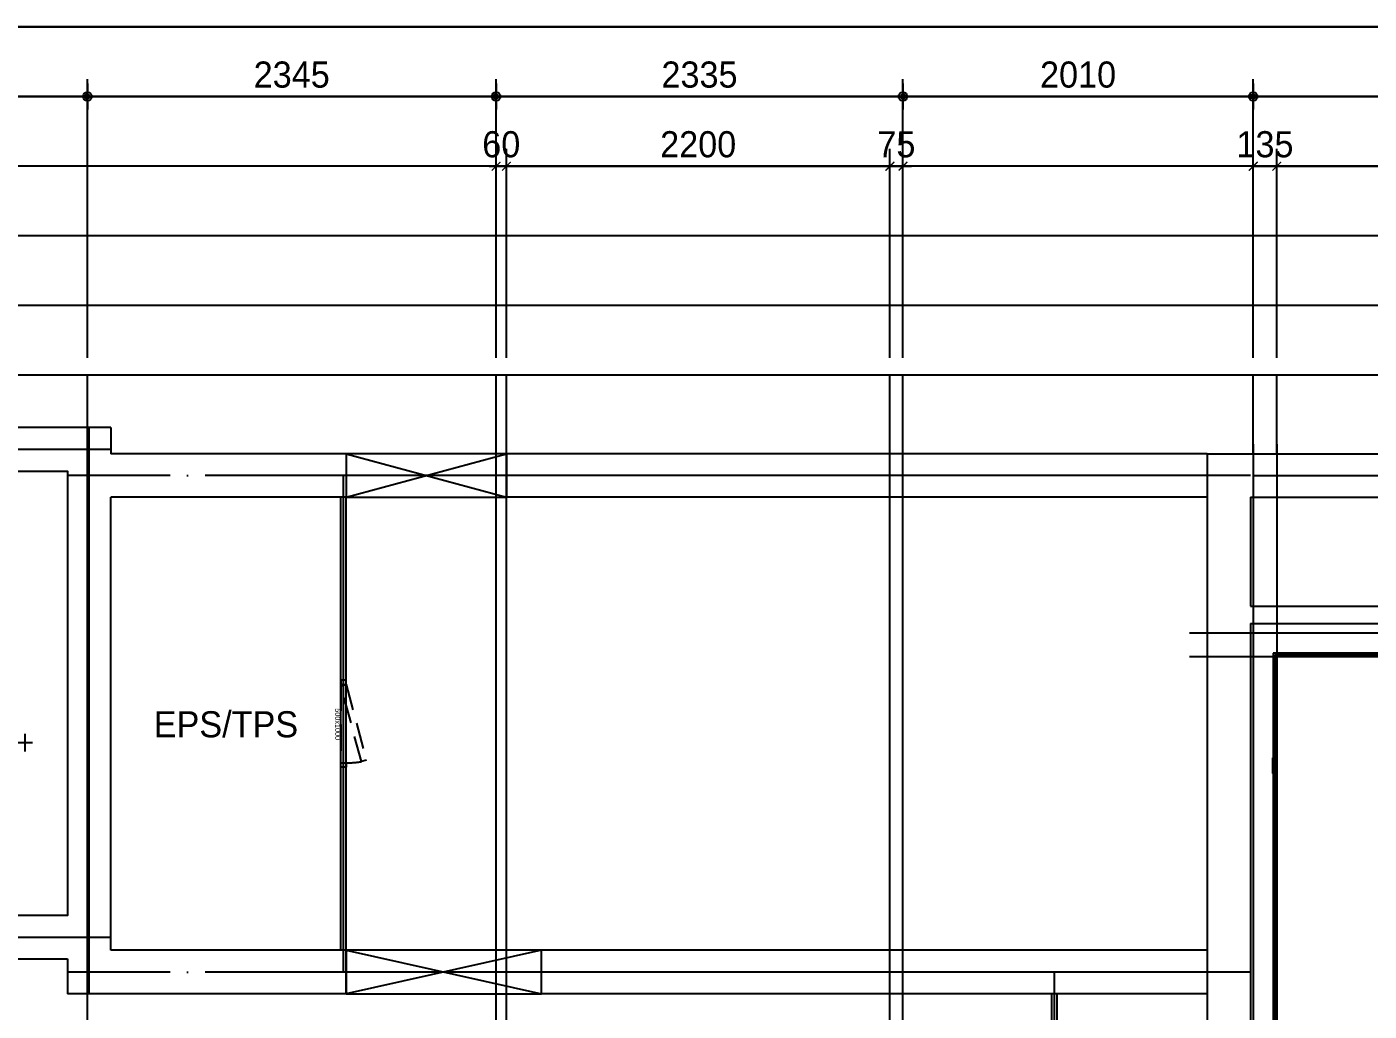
# Model space of a CAD drawing. Header units: millimetres. Extents: x 0 to 92204, y -190080 to 23760.
# Drawn here: x 18816 to 26519, y -172238 to -166588 of the extents above; entities that cross this region are included whole.
import ezdxf
from ezdxf.enums import TextEntityAlignment as Align

# ---------------------------------------------------------------- set-up
doc = ezdxf.new("R2010")
doc.units = ezdxf.units.MM
doc.header["$LTSCALE"] = 100
for name, pattern in [('AUDIT_D_220706163347-0', [0]), ('CEN', [62, 60, -1, 0, -1]), ('xr-101_102동-2F$0$HID', [2.3, 1.5, -0.8])]:
    doc.linetypes.add(name, pattern=pattern)
doc.layers.get('defpoints').update_dxf_attribs({"color": 139})
for name, color, linetype in [('A-STEEL', 4, 'Continuous'), ('AA-XXXX-DIMS', 7, 'Continuous'), ('AA-XXXX-TEXT#LEV', 3, 'Continuous'), ('CEN_CON', 1, 'CEN'), ('CEN_WALL', 12, 'CEN'), ('CONC', 2, 'Continuous'), ('DIM', 7, 'AUDIT_D_220706163347-0'), ('ELE3_CON', 7, 'Continuous'), ('ELEV-ER', 4, 'Continuous'), ('MC', 135, 'Continuous'), ('ROM', 7, 'AUDIT_D_220706163347-0'), ('WAL', 3, 'Continuous'), ('WAL_DRY', 7, 'Continuous'), ('xr-101_102동-2F$0$AA-DWXM-DOOR(PS점검구)', 4, 'xr-101_102동-2F$0$HID'), ('창호-open', 4, 'Continuous')]:
    doc.layers.add(name, color=color, linetype=linetype)
doc.layers.add('AA-XXXX-MC', color=153, linetype='AUDIT_D_220706163347-0', plot=False)
doc.layers.add('xr-101_102동-2F$0$DEFPOINT', color=231, linetype='Continuous', plot=False)
doc.styles.add('HAUD01', font='Dotum.ttf')
doc.styles.add('xr-101_102동-2F$0$HAUD01', font='Dotum.ttf')
doc.styles.add('맑은고딕', font='malgun.ttf', dxfattribs={"width": 0.9})
doc.dimstyles.new('DIM-50', dxfattribs={"dimscale": 50, "dimtxt": 3, "dimasz": 1, "dimexe": 2, "dimexo": 2, "dimgap": 1, "dimtad": 1, "dimdec": 0, "dimzin": 0, "dimdsep": 46, "dimtxsty": '맑은고딕', "dimblk1": 'DIMDOT', "dimblk2": 'DIMDOT', "dimsah": 1, "dimcen": 0.09, "dimdle": 2, "dimclrd": 7, "dimclre": 7, "dimclrt": 3, "dimadec": 0, "dimazin": 0, "dimtfac": 1, "dimtdec": 0, "dimtix": 1, "dimtmove": 2, "dimatfit": 3, "dimldrblk": 'DIMDOT', "dimfxl": 1, "dimtolj": 1, "dimtzin": 0, "dimarcsym": 0})
doc.dimstyles.new('MCDIM-50', dxfattribs={"dimscale": 50, "dimtxt": 3, "dimasz": 1, "dimexe": 2, "dimexo": 2, "dimgap": 1, "dimtad": 1, "dimdec": 0, "dimzin": 0, "dimdsep": 46, "dimtxsty": '맑은고딕', "dimblk1": 'ARCHTICK', "dimblk2": 'ARCHTICK', "dimsah": 1, "dimcen": 0.09, "dimdle": 2, "dimclrd": 7, "dimclre": 7, "dimclrt": 3, "dimadec": 0, "dimazin": 0, "dimtfac": 1, "dimtdec": 0, "dimtix": 1, "dimtmove": 2, "dimatfit": 3, "dimldrblk": 'ARCHTICK', "dimfxl": 1, "dimtolj": 1, "dimtzin": 0, "dimarcsym": 0})

# ---------------------------------------------------------------- blocks, each defined once
blk = doc.blocks.new('ELE_17(비진입)')
at = {"layer": 'CONC', "extrusion": (0, 0, -1)}
for p, q in [((-570, -991.6), (-570, -1041.6)), ((570, -991.6), (570, -1041.6))]:
    blk.add_line(p, q, dxfattribs=at)
at = {"layer": 'defpoints'}
blk.add_lwpolyline([(-1350, 1558.4), (1350, 1558.4), (1350, -991.6), (-1350, -991.6)], close=True, dxfattribs=at)
at = {"layer": 'ELEV-ER', "color": 1, "extrusion": (0, 0, -1)}
for p, q in [((0, 1229.9), (0, -1227.1)), ((700, 1038.6), (-700, 1038.5)), ((-1150, 0), (1150, 0))]:
    blk.add_line(p, q, dxfattribs=at)
at = {"layer": 'ELEV-ER', "extrusion": (0, 0, -1)}
for p, q in [((-500, 1113.5), (500, 1113.6)), ((-500, 963.5), (-500, 1113.5)), ((500, 1113.6), (500, 963.6)), ((-550, 1013.5), (-550, 1063.5)), ((-550, 1013.5), (-550, 1063.5)), ((-475, 1063.5), (-525, 1063.5)), ((-525, 1063.5), (-525, 1013.5)), ((-475, 1063.5), (-525, 1063.5)), ((-525, 1063.5), (-525, 1013.5)), ((-525, 1013.5), (-475, 1013.5)), ((-525, 1013.5), (-475, 1013.5)), ((-475, 1013.5), (-475, 1063.5)), ((-475, 1013.5), (-475, 1063.5)), ((475, 1013.6), (475, 1063.6)), ((475, 1063.6), (525, 1063.6)), ((525, 1013.6), (475, 1013.6)), ((525, 1063.6), (525, 1013.6)), ((550, 1013.6), (550, 1063.6)), ((500, 963.6), (-500, 963.5)), ((-950, -898.6), (900, 851.4)), ((950, -898.6), (-900, 851.4)), ((-1105, 50), (-1105, -50)), ((-1005, 50), (-1005, -50)), ((1005, 50), (1005, -50)), ((1105, 50), (1105, -50)), ((-560, -818.7), (-560, -698.7)), ((-500, -698.7), (-500, -818.7)), ((500, -818.6), (500, -698.6)), ((560, -698.6), (560, -818.6)), ((-560.1, -818.6), (-500.1, -818.6)), ((-500, -818.7), (-560, -818.7)), ((560, -818.6), (500, -818.6)), ((-570, -991.6), (-545, -991.6)), ((-515, -991.6), (515, -991.6)), ((545, -991.6), (570, -991.6)), ((-570, -1041.6), (-555, -1041.6)), ((-515, -1041.6), (515, -1041.6)), ((555, -1041.6), (570, -1041.6))]:
    blk.add_line(p, q, dxfattribs=at)
for points in [[(950, 901.4), (950, -898.6), (-950, -898.6), (-950, 901.4)], [(542, -994.6), (518, -994.6), (518, -1038.6), (542, -1038.6), (542, -1026.6), (545, -1026.6), (545, -1041.6), (515, -1041.6), (515, -991.6), (545, -991.6), (545, -1006.6), (542, -1006.6)], [(-542, -994.6), (-518, -994.6), (-518, -1038.6), (-542, -1038.6), (-542, -1026.6), (-545, -1026.6), (-545, -1041.6), (-515, -1041.6), (-515, -991.6), (-545, -991.6), (-545, -1006.6), (-542, -1006.6)]]:
    blk.add_lwpolyline(points, close=True, dxfattribs=at)
blk.add_lwpolyline([(-500, -698.6), (-900, -698.6), (-900, 851.4), (900, 851.4), (900, -698.6), (500, -698.7)], dxfattribs=at)
at = {"layer": 'ELEV-ER'}
for points in [[(-550, -875.7), (550, -875.7), (550, -835.7), (-550, -835.7)], [(-550, -960.7), (550, -960.7), (550, -920.7), (-550, -920.7)], [(-555, -1041.6), (-545, -1041.6), (-545, -1031.6), (-555, -1031.6)], [(555, -1041.6), (545, -1041.6), (545, -1031.6), (555, -1031.6)]]:
    blk.add_lwpolyline(points, close=True, dxfattribs=at)
at = {"layer": 'defpoints', "extrusion": (0, 0, -1), "style": '맑은고딕', "text_generation_flag": 2, "width": 0.6}
blk.add_text('ELEV-18인승', height=150, dxfattribs=at).set_placement((0, 801.3), align=Align.TOP_CENTER)
blk = doc.blocks.new('A$C38A1636F')
at = {"layer": 'xr-101_102동-2F$0$AA-DWXM-DOOR(PS점검구)'}
for p, q in [((225, 0), (-225, 0)), ((-225, -30), (225, -30))]:
    blk.add_line(p, q, dxfattribs=at)
for points in [[(-250, 0), (-225, 0), (-225, -30), (-250, -30)], [(250, 0), (225, 0), (225, -30), (250, -30)], [(-209.7, -146.5), (-217.4, -117.5), (217.2, -1), (225, -30)]]:
    blk.add_lwpolyline(points, close=True, dxfattribs=at)
blk.add_arc((385.2, -21.3), 610.2, 180.81816, 189.07051, dxfattribs=at)
at = {"layer": 'xr-101_102동-2F$0$DEFPOINT', "style": 'xr-101_102동-2F$0$HAUD01'}
blk.add_text('500x1000', height=30, rotation=180, dxfattribs=at).set_placement((-2.5, 18.6), align=Align.MIDDLE_CENTER)
blk = doc.blocks.new('CO-101-23F', base_point=(132164.9, -37223.7))
at = {"layer": 'A-STEEL'}
for p, q in [((139694.9, -35373.7), (139694.9, -32773.7)), ((139724.9, -35373.7), (139724.9, -32773.7)), ((143774.9, -37223.7), (143774.9, -35623.7)), ((143804.9, -37223.7), (143804.9, -35623.7))]:
    blk.add_line(p, q, dxfattribs=at)
at = {"layer": 'CEN_CON'}
for p, q in [((138249.9, -35623.7), (138249.9, -32373.7)), ((138374.9, -32498.7), (135174.9, -32498.7)), ((144914.9, -32648.7), (138124.9, -32648.7)), ((135174.9, -35298.7), (138374.9, -35298.7)), ((144914.9, -35498.7), (138124.9, -35498.7)), ((143789.9, -37223.7), (143789.9, -35498.7))]:
    blk.add_line(p, q, dxfattribs=at)
at = {"layer": 'CEN_WALL'}
blk.add_line((139709.9, -35498.7), (139709.9, -32648.7), dxfattribs=at)
at = {"layer": 'CONC', "color": 2}
for p, q in [((138374.9, -32373.7), (135174.9, -32373.7)), ((138374.9, -32373.7), (138374.9, -32523.7)), ((139724.9, -32523.7), (138374.9, -32523.7)), ((139724.9, -32523.7), (139724.9, -32773.7)), ((144664.9, -32523.7), (140644.9, -32523.7)), ((140644.9, -32523.7), (140644.9, -32773.7)), ((135424.9, -32623.7), (138124.9, -32623.7)), ((138124.9, -32623.7), (138124.9, -35173.7)), ((138374.9, -35373.7), (138374.9, -32773.7)), ((139724.9, -32773.7), (138374.9, -32773.7)), ((144664.9, -32773.7), (140644.9, -32773.7)), ((138124.9, -35173.7), (137344.9, -35173.7)), ((137394.9, -35423.7), (138124.9, -35423.7)), ((138124.9, -35423.7), (138124.9, -35623.7)), ((139724.9, -35373.7), (138374.9, -35373.7)), ((139724.9, -35623.7), (139724.9, -35373.7)), ((144664.9, -35373.7), (140844.9, -35373.7)), ((140844.9, -35623.7), (140844.9, -35373.7)), ((139724.9, -35623.7), (138124.9, -35623.7)), ((144664.9, -35623.7), (140844.9, -35623.7))]:
    blk.add_line(p, q, dxfattribs=at)
at = {"layer": 'ELE3_CON'}
blk.add_line((139724.9, -32773.7), (140644.9, -32773.7), dxfattribs=at)
blk.add_blockref('ELE_17(비진입)', (136774.9, -34182.1))
at = {"layer": 'AA-XXXX-TEXT#LEV', "rotation": 89.99999999999999}
blk.add_blockref('A$C38A1636F', (139694.9, -34073.7), dxfattribs=at)
blk = doc.blocks.new('U-131B(기본)', base_point=(-85340.5, -187585.7))
at = {"layer": 'CEN_CON'}
for p, q in [((-64020.5, -175555.7), (-64020.5, -180831)), ((-55510.5, -176640.7), (-64385.5, -176640.7))]:
    blk.add_line(p, q, dxfattribs=at)
at = {"layer": 'CONC'}
for p, q in [((-64285.5, -175610.7), (-64285.5, -180310.7)), ((-64285.5, -175610.7), (-58330.5, -175610.7)), ((-64035.5, -175860.7), (-64035.5, -176485.7)), ((-64035.5, -175860.7), (-58530.5, -175860.7)), ((-64035.5, -176485.7), (-59445.5, -176485.7)), ((-64035.5, -176585.7), (-59445.5, -176585.7)), ((-64035.5, -176585.7), (-64035.5, -180560.7))]:
    blk.add_line(p, q, dxfattribs=at)
at = {"layer": 'MC'}
for p, q in [((-63885.5, -175555.7), (-63885.5, -182560.7)), ((-55510.5, -176775.7), (-64385.5, -176775.7))]:
    blk.add_line(p, q, dxfattribs=at)
at = {"layer": 'WAL'}
blk.add_line((-63908, -177445.7), (-63908, -177355.7), dxfattribs=at)
at = {"layer": 'WAL_DRY'}
for p, q in [((-63905.5, -176755.7), (-63905.5, -180690.7)), ((-60015.5, -176755.7), (-63905.5, -176755.7)), ((-60025.5, -176765.7), (-63895.5, -176765.7)), ((-63895.5, -176765.7), (-63895.5, -180690.7))]:
    blk.add_line(p, q, dxfattribs=at)
blk = doc.blocks.new('DIMDOT')
at = {"layer": 'AA-XXXX-DIMS'}
for p, q in [((-1.5, 0), (1.5, 0)), ((0, -1.5), (0, 1.5))]:
    blk.add_line(p, q, dxfattribs=at)
for radius in [0.5, 0.25]:
    blk.add_circle((0, 0), radius, dxfattribs=at)
blk = doc.blocks.new('*D2508')
at = {"layer": 'defpoints', "color": 0, "transparency": 16777216}
for p in [(19163.8, -190748.2), (16958.8, -192348.2), (19163.8, -192348.2)]:
    blk.add_point(p, dxfattribs=at)
at = {"layer": 'DIM', "color": 7, "lineweight": -2, "transparency": 16777216}
for p, q in [((16958.8, -192248.2), (16958.8, -190648.2)), ((19163.8, -192248.2), (19163.8, -190648.2)), ((17008.8, -190748.2), (19113.8, -190748.2))]:
    blk.add_line(p, q, dxfattribs=at)
at = {"layer": 'DIM', "color": 7, "lineweight": -2, "transparency": 16777216, "xscale": 50, "yscale": 50, "zscale": 50, "rotation": 180}
blk.add_blockref('DIMDOT', (16958.8, -190748.2), dxfattribs=at)
at = {"layer": 'DIM', "color": 7, "lineweight": -2, "transparency": 16777216, "xscale": 50, "yscale": 50, "zscale": 50}
blk.add_blockref('DIMDOT', (19163.8, -190748.2), dxfattribs=at)
at = {"layer": 'DIM', "color": 3, "transparency": 16777216, "insert": (18061.3, -190623.1), "char_height": 150, "attachment_point": 5, "style": 'HAUD01'}
blk.add_mtext('\\A1;2205', dxfattribs=at)
blk = doc.blocks.new('*D2509')
at = {"layer": 'defpoints', "color": 0, "transparency": 16777216}
for p in [(21508.8, -190748.2), (19163.8, -192348.2), (21508.8, -192348.2)]:
    blk.add_point(p, dxfattribs=at)
at = {"layer": 'DIM', "color": 7, "lineweight": -2, "transparency": 16777216}
for p, q in [((19163.8, -192248.2), (19163.8, -190648.2)), ((21508.8, -192248.2), (21508.8, -190648.2)), ((19213.8, -190748.2), (21458.8, -190748.2))]:
    blk.add_line(p, q, dxfattribs=at)
at = {"layer": 'DIM', "color": 7, "lineweight": -2, "transparency": 16777216, "xscale": 50, "yscale": 50, "zscale": 50, "rotation": 180}
blk.add_blockref('DIMDOT', (19163.8, -190748.2), dxfattribs=at)
at = {"layer": 'DIM', "color": 7, "lineweight": -2, "transparency": 16777216, "xscale": 50, "yscale": 50, "zscale": 50}
blk.add_blockref('DIMDOT', (21508.8, -190748.2), dxfattribs=at)
at = {"layer": 'DIM', "color": 3, "transparency": 16777216, "insert": (20336.3, -190623.1), "char_height": 150, "attachment_point": 5, "style": 'HAUD01'}
blk.add_mtext('\\A1;2345', dxfattribs=at)
blk = doc.blocks.new('*D2510')
at = {"layer": 'defpoints', "color": 0, "transparency": 16777216}
for p in [(23843.8, -190748.2), (21508.8, -192348.2), (23843.8, -192348.2)]:
    blk.add_point(p, dxfattribs=at)
at = {"layer": 'DIM', "color": 7, "lineweight": -2, "transparency": 16777216}
for p, q in [((21508.8, -192248.2), (21508.8, -190648.2)), ((23843.8, -192248.2), (23843.8, -190648.2)), ((21558.8, -190748.2), (23793.8, -190748.2))]:
    blk.add_line(p, q, dxfattribs=at)
at = {"layer": 'DIM', "color": 7, "lineweight": -2, "transparency": 16777216, "xscale": 50, "yscale": 50, "zscale": 50, "rotation": 180}
blk.add_blockref('DIMDOT', (21508.8, -190748.2), dxfattribs=at)
at = {"layer": 'DIM', "color": 7, "lineweight": -2, "transparency": 16777216, "xscale": 50, "yscale": 50, "zscale": 50}
blk.add_blockref('DIMDOT', (23843.8, -190748.2), dxfattribs=at)
at = {"layer": 'DIM', "color": 3, "transparency": 16777216, "insert": (22676.3, -190623.1), "char_height": 150, "attachment_point": 5, "style": 'HAUD01'}
blk.add_mtext('\\A1;2335', dxfattribs=at)
blk = doc.blocks.new('*D2511')
at = {"layer": 'defpoints', "color": 0, "transparency": 16777216}
for p in [(25853.8, -190748.2), (23843.8, -192348.2), (25853.8, -192348.2)]:
    blk.add_point(p, dxfattribs=at)
at = {"layer": 'DIM', "color": 7, "lineweight": -2, "transparency": 16777216}
for p, q in [((23843.8, -192248.2), (23843.8, -190648.2)), ((25853.8, -192248.2), (25853.8, -190648.2)), ((23893.8, -190748.2), (25803.8, -190748.2))]:
    blk.add_line(p, q, dxfattribs=at)
at = {"layer": 'DIM', "color": 7, "lineweight": -2, "transparency": 16777216, "xscale": 50, "yscale": 50, "zscale": 50, "rotation": 180}
blk.add_blockref('DIMDOT', (23843.8, -190748.2), dxfattribs=at)
at = {"layer": 'DIM', "color": 7, "lineweight": -2, "transparency": 16777216, "xscale": 50, "yscale": 50, "zscale": 50}
blk.add_blockref('DIMDOT', (25853.8, -190748.2), dxfattribs=at)
at = {"layer": 'DIM', "color": 3, "transparency": 16777216, "insert": (24848.8, -190623.1), "char_height": 150, "attachment_point": 5, "style": 'HAUD01'}
blk.add_mtext('\\A1;2010', dxfattribs=at)
blk = doc.blocks.new('*D2512')
at = {"layer": 'defpoints', "color": 0, "transparency": 16777216}
for p in [(30043.8, -190748.2), (25853.8, -192348.2), (30043.8, -192348.2)]:
    blk.add_point(p, dxfattribs=at)
at = {"layer": 'DIM', "color": 7, "lineweight": -2, "transparency": 16777216}
for p, q in [((25853.8, -192248.2), (25853.8, -190648.2)), ((30043.8, -192248.2), (30043.8, -190648.2)), ((25903.8, -190748.2), (29993.8, -190748.2))]:
    blk.add_line(p, q, dxfattribs=at)
at = {"layer": 'DIM', "color": 7, "lineweight": -2, "transparency": 16777216, "xscale": 50, "yscale": 50, "zscale": 50, "rotation": 180}
blk.add_blockref('DIMDOT', (25853.8, -190748.2), dxfattribs=at)
at = {"layer": 'DIM', "color": 7, "lineweight": -2, "transparency": 16777216, "xscale": 50, "yscale": 50, "zscale": 50}
blk.add_blockref('DIMDOT', (30043.8, -190748.2), dxfattribs=at)
at = {"layer": 'DIM', "color": 3, "transparency": 16777216, "insert": (27948.8, -190623.1), "char_height": 150, "attachment_point": 5, "style": 'HAUD01'}
blk.add_mtext('\\A1;4190', dxfattribs=at)
blk = doc.blocks.new('*D2515')
at = {"layer": 'defpoints', "color": 0, "transparency": 16777216}
for p in [(31543.8, -190348.2), (4533.8, -192348.2), (31543.8, -192348.2)]:
    blk.add_point(p, dxfattribs=at)
at = {"layer": 'DIM', "color": 7, "lineweight": -2, "transparency": 16777216}
for p, q in [((4533.8, -192248.2), (4533.8, -190248.2)), ((31543.8, -192248.2), (31543.8, -190248.2)), ((4583.8, -190348.2), (31493.8, -190348.2))]:
    blk.add_line(p, q, dxfattribs=at)
at = {"layer": 'DIM', "color": 7, "lineweight": -2, "transparency": 16777216, "xscale": 50, "yscale": 50, "zscale": 50, "rotation": 180}
blk.add_blockref('DIMDOT', (4533.8, -190348.2), dxfattribs=at)
at = {"layer": 'DIM', "color": 7, "lineweight": -2, "transparency": 16777216, "xscale": 50, "yscale": 50, "zscale": 50}
blk.add_blockref('DIMDOT', (31543.8, -190348.2), dxfattribs=at)
at = {"layer": 'DIM', "color": 3, "transparency": 16777216, "insert": (18038.8, -190223.1), "char_height": 150, "attachment_point": 5, "style": 'HAUD01'}
blk.add_mtext('\\A1;27010', dxfattribs=at)
blk = doc.blocks.new('_ArchTick')
at = {"color": 0, "linetype": 'ByBlock', "const_width": 0.15}
blk.add_lwpolyline([(-0.5, -0.5), (0.5, 0.5)], dxfattribs=at)
blk = doc.blocks.new('*D2528')
at = {"layer": 'defpoints', "color": 0, "linetype": 'ByBlock', "transparency": 16777216}
for p in [(21568.8, -191148.2), (21508.8, -192348.2), (21568.8, -192348.2)]:
    blk.add_point(p, dxfattribs=at)
at = {"layer": 'DIM', "color": 7, "linetype": 'ByBlock', "lineweight": -2, "transparency": 16777216}
for p, q in [((21508.8, -192248.2), (21508.8, -191048.2)), ((21568.8, -192248.2), (21568.8, -191048.2)), ((21508.8, -191148.2), (21458.8, -191148.2)), ((21508.8, -191148.2), (21568.8, -191148.2)), ((21568.8, -191148.2), (21618.8, -191148.2))]:
    blk.add_line(p, q, dxfattribs=at)
at = {"layer": 'DIM', "color": 7, "linetype": 'ByBlock', "lineweight": -2, "transparency": 16777216, "xscale": 50, "yscale": 50, "zscale": 50}
blk.add_blockref('_ArchTick', (21508.8, -191148.2), dxfattribs=at)
at = {"layer": 'DIM', "color": 7, "linetype": 'ByBlock', "lineweight": -2, "transparency": 16777216, "xscale": 50, "yscale": 50, "zscale": 50, "rotation": 180}
blk.add_blockref('_ArchTick', (21568.8, -191148.2), dxfattribs=at)
at = {"layer": 'DIM', "color": 3, "linetype": 'ByBlock', "transparency": 16777216, "insert": (21538.8, -191023.1), "char_height": 150, "attachment_point": 5, "style": 'HAUD01'}
blk.add_mtext('\\A1;60', dxfattribs=at)
blk = doc.blocks.new('*D2529')
at = {"layer": 'defpoints', "color": 0, "linetype": 'ByBlock', "transparency": 16777216}
for p in [(23768.8, -191148.2), (21568.8, -192348.2), (23768.8, -192348.2)]:
    blk.add_point(p, dxfattribs=at)
at = {"layer": 'DIM', "color": 7, "linetype": 'ByBlock', "lineweight": -2, "transparency": 16777216}
for p, q in [((21568.8, -192248.2), (21568.8, -191048.2)), ((23768.8, -192248.2), (23768.8, -191048.2)), ((21468.8, -191148.2), (23868.8, -191148.2))]:
    blk.add_line(p, q, dxfattribs=at)
at = {"layer": 'DIM', "color": 7, "linetype": 'ByBlock', "lineweight": -2, "transparency": 16777216, "xscale": 50, "yscale": 50, "zscale": 50, "rotation": 180}
blk.add_blockref('_ArchTick', (21568.8, -191148.2), dxfattribs=at)
at = {"layer": 'DIM', "color": 7, "linetype": 'ByBlock', "lineweight": -2, "transparency": 16777216, "xscale": 50, "yscale": 50, "zscale": 50}
blk.add_blockref('_ArchTick', (23768.8, -191148.2), dxfattribs=at)
at = {"layer": 'DIM', "color": 3, "linetype": 'ByBlock', "transparency": 16777216, "insert": (22668.8, -191023.1), "char_height": 150, "attachment_point": 5, "style": 'HAUD01'}
blk.add_mtext('\\A1;2200', dxfattribs=at)
blk = doc.blocks.new('*D2530')
at = {"layer": 'defpoints', "color": 0, "linetype": 'ByBlock', "transparency": 16777216}
for p in [(23843.8, -191148.2), (23768.8, -192348.2), (23843.8, -192348.2)]:
    blk.add_point(p, dxfattribs=at)
at = {"layer": 'DIM', "color": 7, "linetype": 'ByBlock', "lineweight": -2, "transparency": 16777216}
for p, q in [((23768.8, -192248.2), (23768.8, -191048.2)), ((23843.8, -192248.2), (23843.8, -191048.2)), ((23768.8, -191148.2), (23718.8, -191148.2)), ((23768.8, -191148.2), (23843.8, -191148.2)), ((23843.8, -191148.2), (23893.8, -191148.2))]:
    blk.add_line(p, q, dxfattribs=at)
at = {"layer": 'DIM', "color": 7, "linetype": 'ByBlock', "lineweight": -2, "transparency": 16777216, "xscale": 50, "yscale": 50, "zscale": 50}
blk.add_blockref('_ArchTick', (23768.8, -191148.2), dxfattribs=at)
at = {"layer": 'DIM', "color": 7, "linetype": 'ByBlock', "lineweight": -2, "transparency": 16777216, "xscale": 50, "yscale": 50, "zscale": 50, "rotation": 180}
blk.add_blockref('_ArchTick', (23843.8, -191148.2), dxfattribs=at)
at = {"layer": 'DIM', "color": 3, "linetype": 'ByBlock', "transparency": 16777216, "insert": (23806.3, -191023.1), "char_height": 150, "attachment_point": 5, "style": 'HAUD01'}
blk.add_mtext('\\A1;75', dxfattribs=at)
blk = doc.blocks.new('*D2531')
at = {"layer": 'defpoints', "color": 0, "linetype": 'ByBlock', "transparency": 16777216}
for p in [(25988.8, -191148.2), (25853.8, -192348.2), (25988.8, -192348.2)]:
    blk.add_point(p, dxfattribs=at)
at = {"layer": 'DIM', "color": 7, "linetype": 'ByBlock', "lineweight": -2, "transparency": 16777216}
for p, q in [((25853.8, -192248.2), (25853.8, -191048.2)), ((25988.8, -192248.2), (25988.8, -191048.2)), ((25853.8, -191148.2), (25803.8, -191148.2)), ((25853.8, -191148.2), (25988.8, -191148.2)), ((25988.8, -191148.2), (26038.8, -191148.2))]:
    blk.add_line(p, q, dxfattribs=at)
at = {"layer": 'DIM', "color": 7, "linetype": 'ByBlock', "lineweight": -2, "transparency": 16777216, "xscale": 50, "yscale": 50, "zscale": 50}
blk.add_blockref('_ArchTick', (25853.8, -191148.2), dxfattribs=at)
at = {"layer": 'DIM', "color": 7, "linetype": 'ByBlock', "lineweight": -2, "transparency": 16777216, "xscale": 50, "yscale": 50, "zscale": 50, "rotation": 180}
blk.add_blockref('_ArchTick', (25988.8, -191148.2), dxfattribs=at)
at = {"layer": 'DIM', "color": 3, "linetype": 'ByBlock', "transparency": 16777216, "insert": (25921.3, -191023.1), "char_height": 150, "attachment_point": 5, "style": 'HAUD01'}
blk.add_mtext('\\A1;135', dxfattribs=at)
blk = doc.blocks.new('*D2532')
at = {"layer": 'defpoints', "color": 0, "linetype": 'ByBlock', "transparency": 16777216}
for p in [(29838.8, -191148.2), (25988.8, -192348.2), (29838.8, -192348.2)]:
    blk.add_point(p, dxfattribs=at)
at = {"layer": 'DIM', "color": 7, "linetype": 'ByBlock', "lineweight": -2, "transparency": 16777216}
for p, q in [((25988.8, -192248.2), (25988.8, -191048.2)), ((29838.8, -192248.2), (29838.8, -191048.2)), ((25888.8, -191148.2), (29938.8, -191148.2))]:
    blk.add_line(p, q, dxfattribs=at)
at = {"layer": 'DIM', "color": 7, "linetype": 'ByBlock', "lineweight": -2, "transparency": 16777216, "xscale": 50, "yscale": 50, "zscale": 50, "rotation": 180}
blk.add_blockref('_ArchTick', (25988.8, -191148.2), dxfattribs=at)
at = {"layer": 'DIM', "color": 7, "linetype": 'ByBlock', "lineweight": -2, "transparency": 16777216, "xscale": 50, "yscale": 50, "zscale": 50}
blk.add_blockref('_ArchTick', (29838.8, -191148.2), dxfattribs=at)
at = {"layer": 'DIM', "color": 3, "linetype": 'ByBlock', "transparency": 16777216, "insert": (27913.8, -191023.1), "char_height": 150, "attachment_point": 5, "style": 'HAUD01'}
blk.add_mtext('\\A1;3850', dxfattribs=at)
blk = doc.blocks.new('DIM-1108')
at = {"layer": 'DIM'}
for base, p1, p2, picture, middle in [((31543.8, -190348.2), (4533.8, -192348.2), (31543.8, -192348.2), '*D2515', (18038.8, -190223.1)), ((19163.8, -190748.2), (16958.8, -192348.2), (19163.8, -192348.2), '*D2508', (18061.3, -190623.1)), ((21508.8, -190748.2), (19163.8, -192348.2), (21508.8, -192348.2), '*D2509', (20336.3, -190623.1)), ((23843.8, -190748.2), (21508.8, -192348.2), (23843.8, -192348.2), '*D2510', (22676.3, -190623.1)), ((25853.8, -190748.2), (23843.8, -192348.2), (25853.8, -192348.2), '*D2511', (24848.8, -190623.1)), ((30043.8, -190748.2), (25853.8, -192348.2), (30043.8, -192348.2), '*D2512', (27948.8, -190623.1))]:
    dim = blk.add_linear_dim(base=base, p1=p1, p2=p2, dimstyle='DIM-50', override={"dimscale": 50, "dimtxsty": 'HAUD01'}, dxfattribs=at)
    dim.commit()
    dim.dimension.update_dxf_attribs({"geometry": picture, "text_midpoint": middle})
at = {"layer": 'DIM', "linetype": 'ByBlock'}
for base, p1, p2, picture, middle in [((21568.8, -191148.2), (21508.8, -192348.2), (21568.8, -192348.2), '*D2528', (21538.8, -191023.1)), ((23768.8, -191148.2), (21568.8, -192348.2), (23768.8, -192348.2), '*D2529', (22668.8, -191023.1)), ((23843.8, -191148.2), (23768.8, -192348.2), (23843.8, -192348.2), '*D2530', (23806.3, -191023.1)), ((25988.8, -191148.2), (25853.8, -192348.2), (25988.8, -192348.2), '*D2531', (25921.3, -191023.1)), ((29838.8, -191148.2), (25988.8, -192348.2), (29838.8, -192348.2), '*D2532', (27913.8, -191023.1))]:
    dim = blk.add_linear_dim(base=base, p1=p1, p2=p2, dimstyle='MCDIM-50', override={"dimtxsty": 'HAUD01'}, dxfattribs=at)
    dim.commit()
    dim.dimension.update_dxf_attribs({"geometry": picture, "text_midpoint": middle})

msp = doc.modelspace()

# ---------------------------------------------------------------- linework, layer by layer
at = {"layer": 'AA-XXXX-MC'}
for p, q in [((21568.8, -173638.2), (21568.8, -168588.2)), ((23768.8, -173638.2), (23768.8, -168588.2)), ((25988.8, -169038.2), (25988.8, -168588.2))]:
    msp.add_line(p, q, dxfattribs=at)
at = {"layer": 'CEN_CON'}
for p, q in [((19163.8, -173738.2), (19163.8, -168588.2)), ((21508.8, -173638.2), (21508.8, -168588.2)), ((23843.8, -173638.2), (23843.8, -168588.2)), ((25853.8, -169038.2), (25853.8, -168588.2)), ((25853.8, -169163.2), (34663.8, -169163.2))]:
    msp.add_line(p, q, dxfattribs=at)
at = {"layer": 'defpoints'}
for points in [[(36663.8, -166588.2), (1928.8, -166588.2), (1928.8, -183313.2), (36663.8, -183313.2)], [(36263.8, -166988.2), (2328.8, -166988.2), (2328.8, -182913.2), (36263.8, -182913.2)], [(35863.8, -167388.2), (2728.8, -167388.2), (2728.8, -182513.2), (35863.8, -182513.2)], [(35463.8, -167788.2), (3128.8, -167788.2), (3128.8, -182113.2), (35463.8, -182113.2)], [(35063.8, -168188.2), (3528.8, -168188.2), (3528.8, -181713.2), (35063.8, -181713.2)], [(34663.8, -168588.2), (3928.8, -168588.2), (3928.8, -181313.2), (34663.8, -181313.2)]]:
    msp.add_lwpolyline(points, close=True, dxfattribs=at)
at = {"layer": '창호-open'}
for p, q in [((20648.8, -169288.2), (21568.8, -169038.2)), ((20648.8, -169038.2), (21568.8, -169288.2)), ((21768.8, -171888.2), (20648.8, -172138.2)), ((20648.8, -171888.2), (21768.8, -172138.2))]:
    msp.add_line(p, q, dxfattribs=at)
for points in [[(20648.8, -169288.2), (21568.8, -169288.2), (21568.8, -169038.2), (20648.8, -169038.2)], [(20648.8, -172138.2), (21768.8, -172138.2), (21768.8, -171888.2), (20648.8, -171888.2)]]:
    msp.add_lwpolyline(points, close=True, dxfattribs=at)

# ---------------------------------------------------------------- block references
for name, p in [('DIM-1108', (0, 23760)), ('CO-101-23F', (13088.8, -173738.2)), ('U-131B(기본)', (4533.8, -181013.2))]:
    msp.add_blockref(name, p)

# ---------------------------------------------------------------- texts
at = {"layer": 'ROM', "color": 3, "style": 'HAUD01'}
msp.add_text('EPS/TPS', height=150, dxfattribs=at).set_placement((19958.8, -170588.2), align=Align.MIDDLE)

doc.saveas('drawing.dxf')
